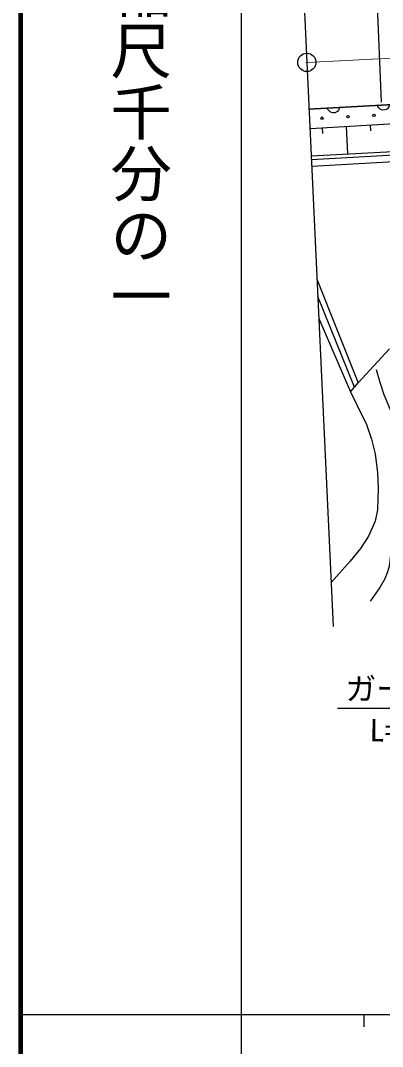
# Model space of a CAD drawing. Units: millimetres, scale not verified. Extents: x 40000 to 680000, y 20000 to 380000.
# Drawn here: x 40000 to 69516, y 202409 to 285942 of the extents above; entities that cross this region are included whole.
import ezdxf
from ezdxf.enums import TextEntityAlignment as Align

# ---------------------------------------------------------------- set-up
doc = ezdxf.new("R2010")
doc.units = ezdxf.units.MM
doc.header["$LTSCALE"] = 1000
doc.linetypes.add('CHAIN', pattern=[18.5, 12, -1.5, 3.5, -1.5])
for name, color, linetype, lineweight in [('M-BGD', 7, 'Continuous', 25), ('M-BMK', 2, 'CHAIN', 13), ('M-TTL', 2, 'Continuous', 140), ('M-TTL-BAND', 7, 'Continuous', 25)]:
    doc.layers.add(name, color=color, linetype=linetype, lineweight=lineweight)
doc.styles.add('@ＭＳ ゴシック', font='')
doc.styles.add('ＭＳ ゴシック', font='')
doc.styles.get('@ＭＳ ゴシック').set_extended_font_data('@MS Gothic')
doc.styles.get('ＭＳ ゴシック').set_extended_font_data('MS Gothic')

# ---------------------------------------------------------------- blocks, each defined once
blk = doc.blocks.new('BUHIN1')
at = {"color": 7, "linetype": 'Continuous', "lineweight": 25}
for radius in [746, 22.5]:
    blk.add_circle((0, 0), radius, dxfattribs=at)
blk = doc.blocks.new('BUHIN234')
at = {"color": 7, "linetype": 'Continuous', "lineweight": 25}
blk.add_lwpolyline([(-356, -351), (-408, -241), (-434, -130), (-444, 15), (-408, 135), (-348, 243), (-238, 352), (-130, 409), (-10, 444), (137, 434), (248, 407), (356, 351)], dxfattribs=at)

msp = doc.modelspace()

# ---------------------------------------------------------------- linework, layer by layer
at = {"layer": 'M-BGD'}
for p, q in [((61192, 328473), (63346, 282534)), ((69010, 288973), (69397, 279291)), ((63346, 282534), (65500, 236595)), ((63485, 278743), (83877, 279871)), ((63486, 278727), (83877, 279871)), ((63644, 277164), (83476, 278333)), ((66550, 277335), (66665, 275076)), ((68514, 277451), (68539, 276963)), ((63557, 277235), (63644, 277164)), ((64587, 277220), (64610, 276756)), ((63703, 274915), (82228, 275922)), ((82195, 275689), (63719, 274589)), ((63742, 274089), (82226, 275139)), ((64174, 264886), (67543, 256452)), ((67238, 256096), (64240, 263472)), ((64324, 261683), (66903, 255705)), ((67543, 256452), (70079, 259201)), ((66903, 255705), (67543, 256452)), ((66903, 255705), (67448, 254595)), ((67448, 254595), (68200, 253061)), ((68200, 253061), (68621, 251858)), ((68621, 251858), (68922, 250654)), ((68922, 250654), (69102, 249121)), ((69102, 249121), (69163, 247827)), ((69163, 247827), (69102, 246113)), ((69102, 246113), (68922, 245180)), ((68922, 245180), (68381, 243947)), ((68381, 243947), (67719, 242955)), ((67719, 242955), (66877, 241932)), ((66877, 241932), (65332, 240187)), ((83356, 229927), (65838, 229924))]:
    msp.add_line(p, q, dxfattribs=at)
msp.add_lwpolyline([(69011, 257534), (69292, 256504), (69629, 255493), (70255, 253990), (70824, 252468), (71020, 251704), (71157, 250925), (71242, 250087), (71266, 249245), (71237, 248425), (71148, 247610), (70953, 246611), (70698, 245617), (70460, 244731), (70282, 243835), (70204, 242659), (70067, 241490), (69909, 240973), (69693, 240475), (69296, 239788), (68841, 239123), (68679, 238897), (68516, 238671)], dxfattribs=at)
for centre in [(66695, 278108), (68813, 278227), (64577, 277989)]:
    msp.add_circle(centre, 99.5, dxfattribs=at)
at = {"layer": 'M-BMK'}
msp.add_line((63346, 282534), (162557, 287400), dxfattribs=at)
at = {"layer": 'M-TTL'}
msp.add_line((40000, 380000), (40000, 20000), dxfattribs=at)
at = {"layer": 'M-TTL-BAND'}
for p, q in [((58000, 370000), (58000, 20000)), ((40000, 205000), (579000, 205000)), ((68000, 205000), (68000, 204000))]:
    msp.add_line(p, q, dxfattribs=at)

# ---------------------------------------------------------------- block references
at = {"layer": 'M-BGD', "rotation": 138.57538}
for name, p in [('BUHIN1', (63346, 282534)), ('BUHIN234', (65525, 278841)), ('BUHIN234', (69603, 279070))]:
    msp.add_blockref(name, p, dxfattribs=at)

# ---------------------------------------------------------------- texts
at = {"layer": 'M-BGD', "style": 'ＭＳ ゴシック'}
msp.add_text('ガードレール', height=1833, dxfattribs=at).set_placement((66501, 230068), align=Align.BOTTOM_LEFT)
msp.add_text('L=18.0', height=1833, rotation=359.3, dxfattribs=at).set_placement((68434, 226702), align=Align.BOTTOM_LEFT)
at = {"layer": 'M-TTL-BAND', "style": '@ＭＳ ゴシック'}
msp.add_text('縮尺千分の一', height=3666, rotation=270, dxfattribs=at).set_placement((49777, 261030), align=Align.MIDDLE_RIGHT)

doc.saveas('drawing.dxf')
